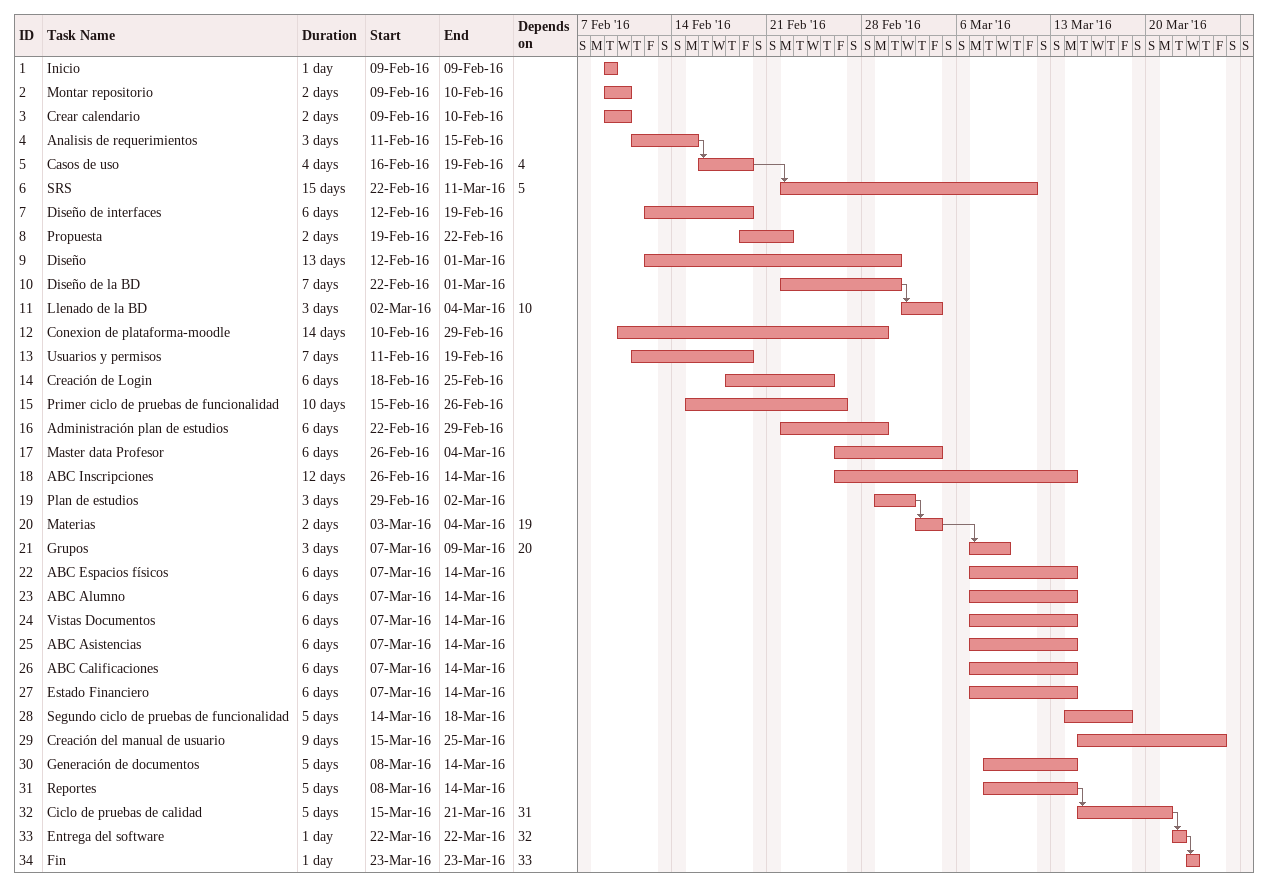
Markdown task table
| ID | Task | Duration | Start | Finish | Predecessors |
|---|---|---|---|---|---|
| 1 | Inicio | 1d | 2016-02-09 | 2016-02-09 |  |
| 2 | Montar repositorio | 2d | 2016-02-09 | 2016-02-10 |  |
| 3 | Crear calendario | 2d | 2016-02-09 | 2016-02-10 |  |
| 4 | Analisis de requerimientos | 3d | 2016-02-11 | 2016-02-15 |  |
| 5 | Casos de uso | 4d | 2016-02-16 | 2016-02-19 | 4 |
| 6 | SRS | 15d | 2016-02-22 | 2016-03-11 | 5 |
| 7 | Diseño de interfaces | 6d | 2016-02-12 | 2016-02-19 |  |
| 8 | Propuesta | 2d | 2016-02-19 | 2016-02-22 |  |
| 9 | Diseño | 13d | 2016-02-12 | 2016-03-01 |  |
| 10 | Diseño de la BD | 7d | 2016-02-22 | 2016-03-01 |  |
| 11 | Llenado de la BD | 3d | 2016-03-02 | 2016-03-04 | 10 |
| 12 | Conexion de plataforma-moodle | 14d | 2016-02-10 | 2016-02-29 |  |
| 13 | Usuarios y permisos | 7d | 2016-02-11 | 2016-02-19 |  |
| 14 | Creación de Login | 6d | 2016-02-18 | 2016-02-25 |  |
| 15 | Primer ciclo de pruebas de funcionalidad | 10d | 2016-02-15 | 2016-02-26 |  |
| 16 | Administración plan de estudios | 6d | 2016-02-22 | 2016-02-29 |  |
| 17 | Master data Profesor | 6d | 2016-02-26 | 2016-03-04 |  |
| 18 | ABC Inscripciones | 12d | 2016-02-26 | 2016-03-14 |  |
| 19 | Plan de estudios | 3d | 2016-02-29 | 2016-03-02 |  |
| 20 | Materias | 2d | 2016-03-03 | 2016-03-04 | 19 |
| 21 | Grupos | 3d | 2016-03-07 | 2016-03-09 | 20 |
| 22 | ABC Espacios físicos | 6d | 2016-03-07 | 2016-03-14 |  |
| 23 | ABC Alumno | 6d | 2016-03-07 | 2016-03-14 |  |
| 24 | Vistas Documentos | 6d | 2016-03-07 | 2016-03-14 |  |
| 25 | ABC Asistencias | 6d | 2016-03-07 | 2016-03-14 |  |
| 26 | ABC Calificaciones | 6d | 2016-03-07 | 2016-03-14 |  |
| 27 | Estado Financiero | 6d | 2016-03-07 | 2016-03-14 |  |
| 28 | Segundo ciclo de pruebas de funcionalidad | 5d | 2016-03-14 | 2016-03-18 |  |
| 29 | Creación del manual de usuario | 9d | 2016-03-15 | 2016-03-25 |  |
| 30 | Generación de documentos | 5d | 2016-03-08 | 2016-03-14 |  |
| 31 | Reportes | 5d | 2016-03-08 | 2016-03-14 |  |
| 32 | Ciclo de pruebas de calidad | 5d | 2016-03-15 | 2016-03-21 | 31 |
| 33 | Entrega del software | 1d | 2016-03-22 | 2016-03-22 | 32 |
| 34 | Fin | 1d | 2016-03-23 | 2016-03-23 | 33 |
